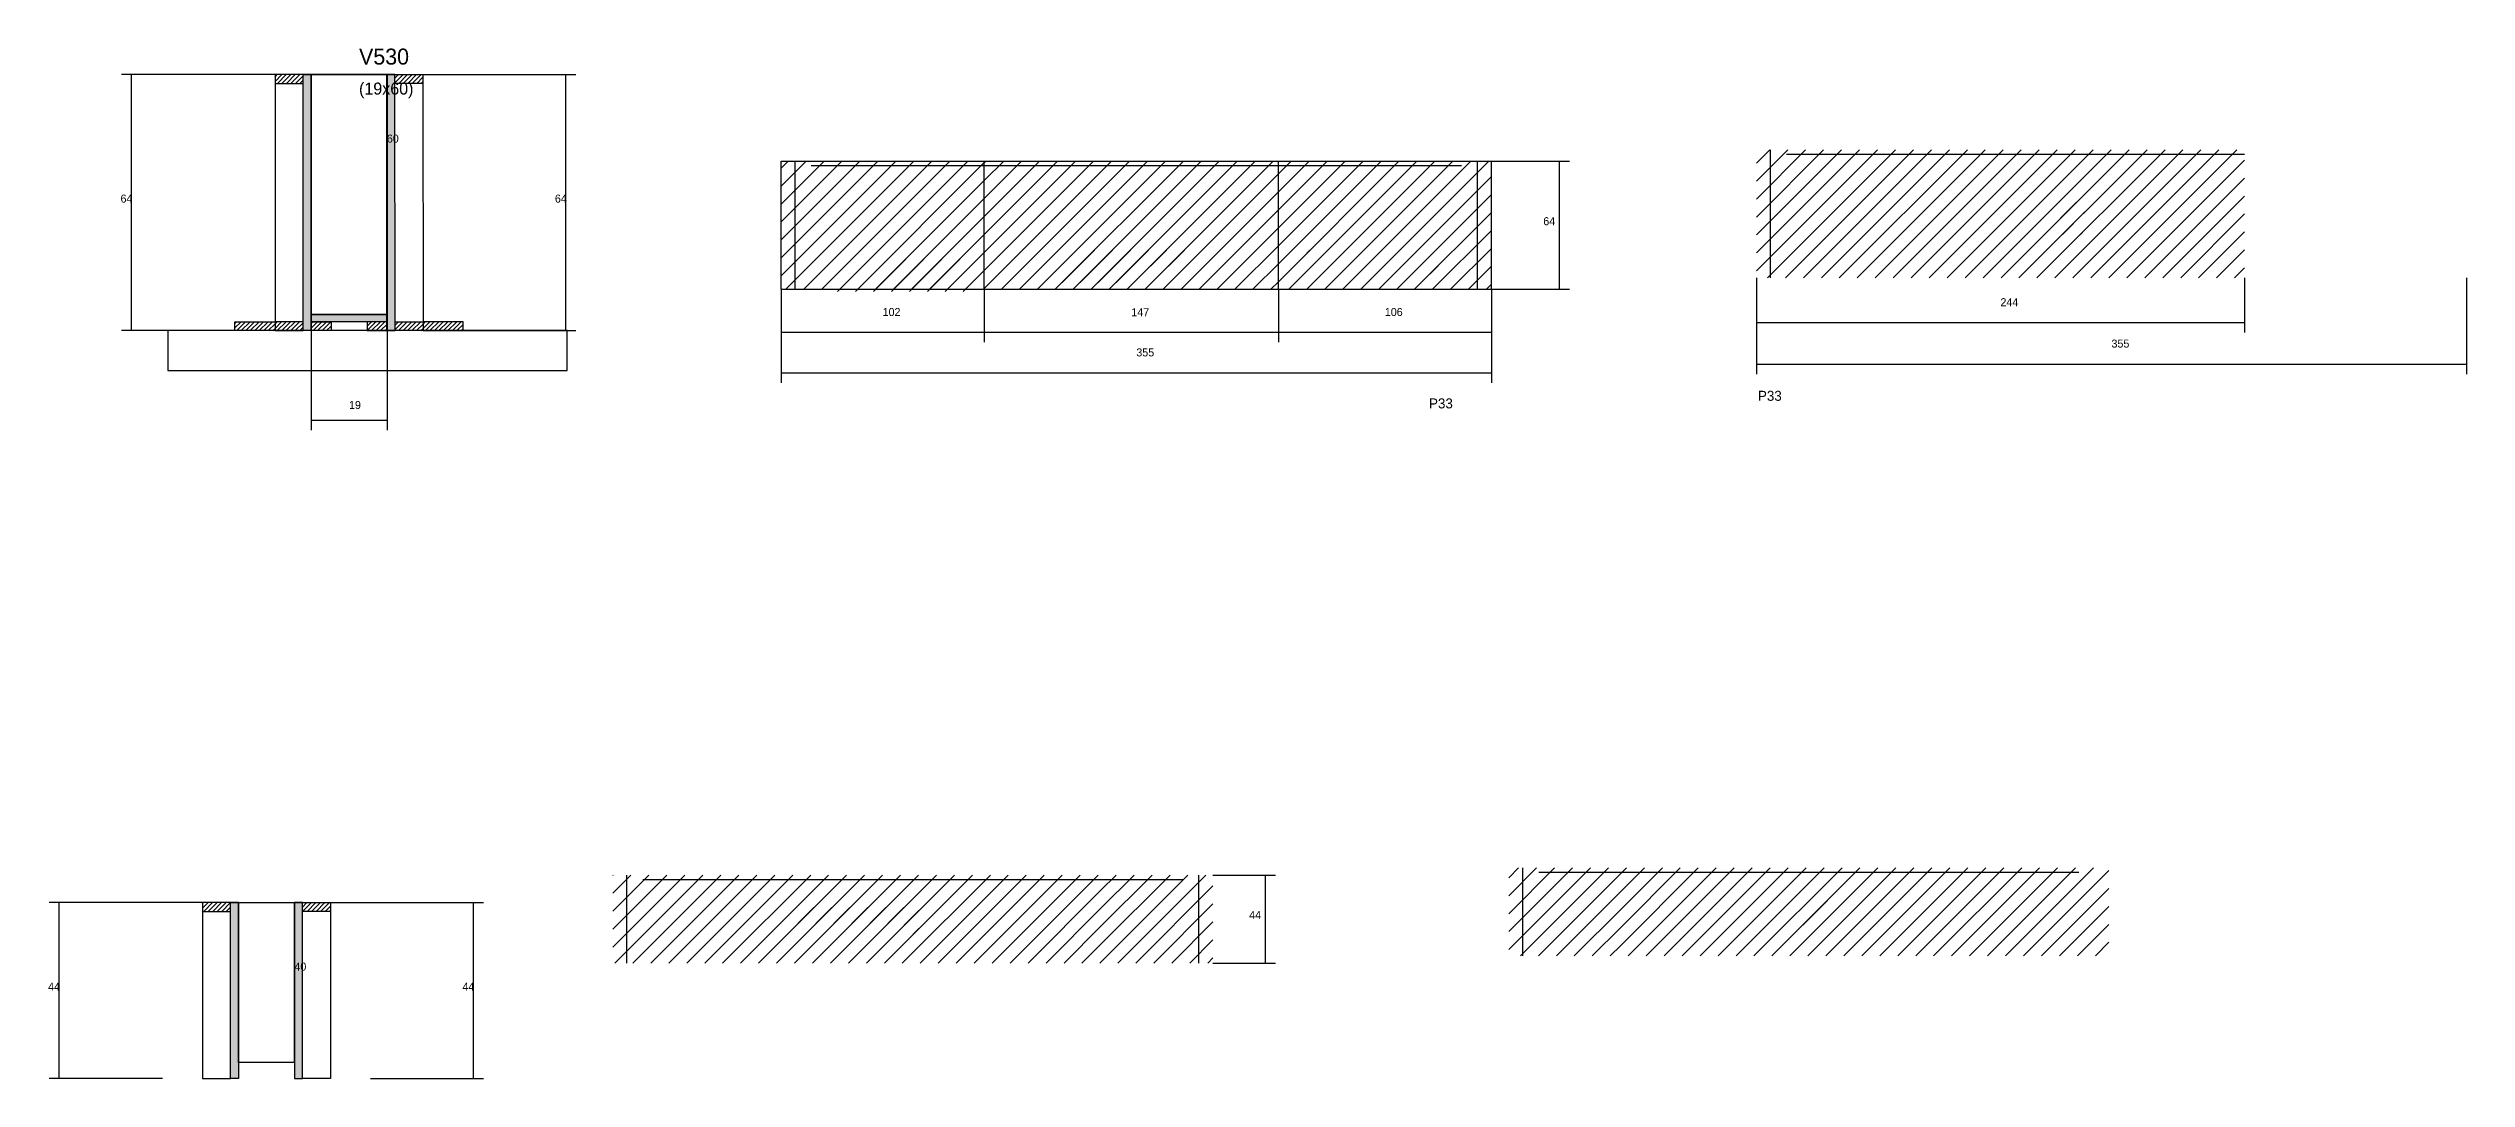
# Model space of a CAD drawing. Header units: metres. Extents: x -19688 to -17003, y 2004 to 2528.
# Drawn here: x -18211 to -17003, y 2004 to 2519 of the extents above; entities that cross this region are included whole.
import ezdxf

# ---------------------------------------------------------------- set-up
doc = ezdxf.new("R2010")
doc.units = ezdxf.units.M
for name, color, linetype in [('CONCRETO', 251, 'Continuous'), ('COTA', 241, 'Continuous'), ('Cota Seção (2x)', 4, 'Continuous'), ('Hachura', 253, 'Continuous'), ('Madeira', 126, 'Continuous'), ('NOMENCLATURA', 7, 'Continuous'), ('Painéis', 200, 'Continuous'), ('SARR_2.2x7', 40, 'Continuous'), ('Texto Seção', 7, 'Continuous')]:
    doc.layers.add(name, color=color, linetype=linetype)

msp = doc.modelspace()

# ---------------------------------------------------------------- hatches: boundary and pattern name
at = {"layer": 'Hachura'}
h = msp.add_hatch(dxfattribs=at)
h.set_pattern_fill('ANSI31', scale=0.5)
h.paths.add_polyline_path([(-18084, 2501.7), (-18084, 2506.1), (-18084, 2506.1), (-18098, 2506.1), (-18098, 2506.1), (-18098, 2501.7), (-18098, 2501.7), (-18084, 2501.7)])
h = msp.add_hatch(color=8, dxfattribs=at)
h.dxf.hatch_style = 1
h.paths.add_polyline_path([(-18084, 2506.1), (-18080, 2506.1), (-18080, 2506.1), (-18080, 2378.1), (-18080, 2378.1), (-18084, 2378.1), (-18084, 2378.1), (-18084, 2506.1)])
h = msp.add_hatch(color=8, dxfattribs=at)
h.dxf.hatch_style = 1
h.paths.add_polyline_path([(-18038.1, 2506.1), (-18042.1, 2506.1), (-18042.1, 2506.1), (-18042, 2378.1), (-18042, 2378.1), (-18038, 2378.1), (-18038, 2378.1), (-18038.1, 2506.1)])
h = msp.add_hatch(dxfattribs=at)
h.set_pattern_fill('ANSI31', scale=0.5)
h.paths.add_polyline_path([(-18038.1, 2501.7), (-18038.1, 2506.1), (-18038.1, 2506.1), (-18024.1, 2506.1), (-18024.1, 2506.1), (-18024.1, 2501.7), (-18024.1, 2501.7), (-18038.1, 2501.7)])
h = msp.add_hatch(dxfattribs=at)
h.set_pattern_fill('ANSI31', scale=2)
h.paths.add_polyline_path([(-17113.6, 2468.5), (-17357.6, 2468.5), (-17357.6, 2404.5), (-17113.6, 2404.5)])
h = msp.add_hatch(dxfattribs=at)
h.set_pattern_fill('ANSI31', scale=2)
h.paths.add_polyline_path([(-17845, 2462.8), (-17845, 2398.8), (-17743.5, 2398.8), (-17743.5, 2462.8)])
h = msp.add_hatch(dxfattribs=at)
h.set_pattern_fill('ANSI31', scale=2)
h.paths.add_polyline_path([(-17716.5, 2462.8), (-17743.5, 2462.8), (-17743.5, 2398.8), (-17596.5, 2398.8), (-17596.5, 2462.8), (-17623.5, 2462.8), (-17649, 2462.8)])
h = msp.add_hatch(dxfattribs=at)
h.set_pattern_fill('ANSI31', scale=2)
h.paths.add_polyline_path([(-17490, 2462.8), (-17596.5, 2462.8), (-17596.5, 2398.8), (-17490, 2398.8)])
h = msp.add_hatch(dxfattribs=at)
h.set_pattern_fill('ANSI31', scale=2)
h.paths.add_polyline_path([(-17261.9, 2426.2), (-17261.9, 2442.3), (-17261.9, 2442.3), (-17193.4, 2442.3), (-17193.4, 2442.3), (-17193.4, 2426.2), (-17193.4, 2426.2), (-17261.9, 2426.2)])
h = msp.add_hatch(dxfattribs=at)
h.set_pattern_fill('ANSI31', scale=2)
h.paths.add_polyline_path([(-17707.3, 2402.2), (-17707.3, 2418.4), (-17707.3, 2418.4), (-17639.3, 2418.4), (-17639.3, 2418.4), (-17639.3, 2402.2), (-17639.3, 2402.2), (-17707.3, 2402.2)])
h = msp.add_hatch(dxfattribs=at)
h.set_pattern_fill('ANSI31', scale=2)
h.paths.add_polyline_path([(-17587.2, 2402.3), (-17519.5, 2402.3), (-17519.5, 2402.3), (-17514, 2418.3), (-17514, 2418.3), (-17581.7, 2418.3), (-17581.7, 2418.3), (-17587.2, 2402.3)])
h = msp.add_hatch(dxfattribs=at)
h.set_pattern_fill('ANSI31', scale=2)
h.paths.add_polyline_path([(-17817.6, 2397.7), (-17817.6, 2413.9), (-17817.6, 2413.9), (-17749.5, 2413.9), (-17749.5, 2413.9), (-17749.5, 2397.7), (-17749.5, 2397.7), (-17817.6, 2397.7)])
h = msp.add_hatch(dxfattribs=at)
h.set_pattern_fill('ANSI31', scale=0.5)
h.paths.add_polyline_path([(-18118, 2378.1), (-18118, 2382.5), (-18118, 2382.5), (-18098, 2382.5), (-18098, 2382.5), (-18098, 2378.1), (-18098, 2378.1), (-18118, 2378.1)])
h = msp.add_hatch(dxfattribs=at)
h.set_pattern_fill('ANSI31', scale=0.5)
h.paths.add_polyline_path([(-18084, 2378.1), (-18084, 2382.5), (-18084, 2382.5), (-18098, 2382.5), (-18098, 2382.5), (-18098, 2378.1), (-18098, 2378.1), (-18084, 2378.1)])
h = msp.add_hatch(color=8, dxfattribs=at)
h.dxf.hatch_style = 1
h.paths.add_polyline_path([(-18080, 2382.5), (-18080, 2386.1), (-18080, 2386.1), (-18042, 2386.1), (-18042, 2386.1), (-18042, 2382.5), (-18042, 2382.5), (-18080, 2382.5)])
h = msp.add_hatch(dxfattribs=at)
h.set_pattern_fill('ANSI31', scale=0.5)
h.paths.add_polyline_path([(-18080, 2378.1), (-18080, 2382.5), (-18080, 2382.5), (-18070, 2382.5), (-18070, 2382.5), (-18070, 2378.1), (-18070, 2378.1), (-18080, 2378.1)])
h = msp.add_hatch(dxfattribs=at)
h.set_pattern_fill('ANSI31', scale=0.5)
h.paths.add_polyline_path([(-18042, 2378.1), (-18042, 2382.5), (-18042, 2382.5), (-18052, 2382.5), (-18052, 2382.5), (-18052, 2378.1), (-18052, 2378.1), (-18042, 2378.1)])
h = msp.add_hatch(dxfattribs=at)
h.set_pattern_fill('ANSI31', scale=0.5)
h.paths.add_polyline_path([(-18038, 2378.1), (-18038, 2382.5), (-18038, 2382.5), (-18024, 2382.5), (-18024, 2382.5), (-18024, 2378.1), (-18024, 2378.1), (-18038, 2378.1)])
h = msp.add_hatch(dxfattribs=at)
h.set_pattern_fill('ANSI31', scale=0.5)
h.paths.add_polyline_path([(-18004, 2378.1), (-18004, 2382.5), (-18004, 2382.5), (-18024, 2382.5), (-18024, 2382.5), (-18024, 2378.1), (-18024, 2378.1), (-18004, 2378.1)])
h = msp.add_hatch(dxfattribs=at)
h.set_pattern_fill('ANSI31', scale=2)
h.paths.add_polyline_path([(-17685.2, 2061.9), (-17685.2, 2105.9), (-17929.2, 2105.9), (-17929.2, 2061.9)])
h = msp.add_hatch(dxfattribs=at)
h.set_pattern_fill('ANSI31', scale=2)
h.paths.add_polyline_path([(-17629.2, 2061.9), (-17629.2, 2105.9), (-17685.2, 2105.9), (-17685.2, 2061.9)])
h = msp.add_hatch(dxfattribs=at)
h.set_pattern_fill('ANSI31', scale=2)
h.paths.add_polyline_path([(-17481.4, 2109.5), (-17481.4, 2065.5), (-17425.4, 2065.5), (-17425.4, 2109.5)])
h = msp.add_hatch(dxfattribs=at)
h.set_pattern_fill('ANSI31', scale=2)
h.paths.add_polyline_path([(-17181.4, 2065.5), (-17181.4, 2109.5), (-17425.4, 2109.5), (-17425.4, 2065.5)])
h = msp.add_hatch(dxfattribs=at)
h.set_pattern_fill('ANSI31', scale=0.5)
h.paths.add_polyline_path([(-18120.2, 2087.7), (-18120.2, 2092.1), (-18120.2, 2092.1), (-18134.2, 2092.1), (-18134.2, 2092.1), (-18134.2, 2087.7), (-18134.2, 2087.7), (-18120.2, 2087.7)])
h = msp.add_hatch(color=8, dxfattribs=at)
h.dxf.hatch_style = 1
h.paths.add_polyline_path([(-18120.2, 2092.1), (-18116.2, 2092.1), (-18116.2, 2092.1), (-18116.2, 2004.1), (-18116.2, 2004.1), (-18120.2, 2004.1), (-18120.2, 2004.1), (-18120.2, 2092.1)])
h = msp.add_hatch(color=8, dxfattribs=at)
h.dxf.hatch_style = 1
h.paths.add_polyline_path([(-18084.3, 2092.1), (-18088.3, 2092.1), (-18088.3, 2092.1), (-18088.2, 2004.1), (-18088.2, 2004.1), (-18084.2, 2004.1), (-18084.2, 2004.1), (-18084.3, 2092.1)])
h = msp.add_hatch(dxfattribs=at)
h.set_pattern_fill('ANSI31', scale=0.5)
h.paths.add_polyline_path([(-18084.3, 2087.7), (-18084.3, 2092.1), (-18084.3, 2092.1), (-18070.3, 2092.1), (-18070.3, 2092.1), (-18070.3, 2087.7), (-18070.3, 2087.7), (-18084.3, 2087.7)])
h = msp.add_hatch(dxfattribs=at)
h.set_pattern_fill('ANSI31', scale=2)
h.paths.add_polyline_path([(-17334.4, 2077), (-17334.4, 2093.2), (-17334.4, 2093.2), (-17265.9, 2093.2), (-17265.9, 2093.2), (-17265.9, 2077), (-17265.9, 2077), (-17334.4, 2077)])
h = msp.add_hatch(dxfattribs=at)
h.set_pattern_fill('ANSI31', scale=2)
h.paths.add_polyline_path([(-17844.8, 2073.4), (-17844.8, 2089.6), (-17844.8, 2089.6), (-17776.2, 2089.6), (-17776.2, 2089.6), (-17776.2, 2073.4), (-17776.2, 2073.4), (-17844.8, 2073.4)])

# ---------------------------------------------------------------- linework, layer by layer
at = {"layer": 'CONCRETO'}
for points in [[(-18080, 2506.1), (-18080, 2506.1), (-18080, 2506.1), (-18080, 2506.1), (-18042, 2506.1), (-18042, 2506.1), (-18042, 2506.1), (-18042, 2386.1), (-18080, 2386.1), (-18080, 2506.1)], [(-18080, 2386.1), (-18042, 2386.1), (-18042, 2506.1), (-18080, 2506.1)], [(-18116.2, 2092.1), (-18088.2, 2092.1), (-18088.2, 2012.1), (-18116.2, 2012.1), (-18116.2, 2092.1)]]:
    msp.add_lwpolyline(points, close=True, dxfattribs=at)
at = {"layer": 'COTA'}
for p, q in [((-18080, 2506.1), (-18174.7, 2506.1)), ((-18169.7, 2378.1), (-18169.7, 2506.1)), ((-18024.1, 2506.1), (-17947.6, 2506.1)), ((-17952.6, 2378.1), (-17952.6, 2506.1)), ((-17490, 2462.8), (-17451, 2462.8)), ((-17456, 2398.8), (-17456, 2462.8)), ((-17845, 2398.8), (-17845, 2372.3)), ((-17845, 2398.8), (-17845, 2352)), ((-17743.5, 2398.8), (-17743.5, 2372.3)), ((-17743.5, 2398.8), (-17743.5, 2372.3)), ((-17596.5, 2398.8), (-17596.5, 2372.3)), ((-17596.5, 2398.8), (-17596.5, 2372.3)), ((-17490, 2398.8), (-17451, 2398.8)), ((-17490, 2398.8), (-17490, 2372.3)), ((-17490, 2398.8), (-17490, 2352)), ((-17357.6, 2404.5), (-17357.6, 2377.2)), ((-17357.6, 2404.5), (-17357.6, 2356.4)), ((-17113.6, 2404.5), (-17113.6, 2377.2)), ((-17002.6, 2404.5), (-17002.6, 2356.4)), ((-18080, 2382.5), (-18080, 2328.4)), ((-18042, 2382.5), (-18042, 2328.4)), ((-17357.6, 2382.2), (-17113.6, 2382.2)), ((-18118, 2378.1), (-18174.7, 2378.1)), ((-18004, 2378.1), (-17947.6, 2378.1)), ((-17845, 2377.3), (-17743.5, 2377.3)), ((-17743.5, 2377.3), (-17596.5, 2377.3)), ((-17596.5, 2377.3), (-17490, 2377.3)), ((-17845, 2357), (-17490, 2357)), ((-17357.6, 2361.4), (-17002.6, 2361.4)), ((-18080, 2333.4), (-18042, 2333.4)), ((-17629.2, 2105.9), (-17598, 2105.9)), ((-17603, 2061.9), (-17603, 2105.9)), ((-18116.2, 2092.1), (-18210.9, 2092.1)), ((-18205.9, 2004.1), (-18205.9, 2092.1)), ((-18070.3, 2092.1), (-17993.8, 2092.1)), ((-17998.8, 2004.1), (-17998.8, 2092.1)), ((-17629.2, 2061.9), (-17598, 2061.9)), ((-18154.2, 2004.1), (-18210.9, 2004.1)), ((-18050.2, 2004.1), (-17993.8, 2004.1))]:
    msp.add_line(p, q, dxfattribs=at)
at = {"layer": 'Cota Seção (2x)'}
for p, q in [((-18042.1, 2386.1), (-18042.1, 2506.1)), ((-18042.1, 2506.1), (-18037.1, 2506.1)), ((-18042, 2386.1), (-18047.1, 2386.1)), ((-18088.3, 2012.1), (-18088.3, 2092.1)), ((-18088.3, 2092.1), (-18083.3, 2092.1)), ((-18088.2, 2012.1), (-18093.3, 2012.1))]:
    msp.add_line(p, q, dxfattribs=at)
at = {"layer": 'Madeira'}
for points in [[(-18084, 2501.7), (-18084, 2506.1), (-18098, 2506.1), (-18098, 2501.7)], [(-18084, 2506.1), (-18098, 2506.1), (-18098, 2378.1), (-18084, 2378.1)], [(-18038.1, 2501.7), (-18038.1, 2506.1), (-18024.1, 2506.1), (-18024.1, 2501.7)], [(-18038.1, 2506.1), (-18024.1, 2506.1), (-18024, 2378.1), (-18038, 2378.1)], [(-18118, 2378.1), (-18118, 2382.5), (-18098, 2382.5), (-18098, 2378.1)], [(-18084, 2378.1), (-18084, 2382.5), (-18098, 2382.5), (-18098, 2378.1)], [(-18080, 2378.1), (-18080, 2382.5), (-18070, 2382.5), (-18070, 2378.1)], [(-18042, 2378.1), (-18042, 2382.5), (-18052, 2382.5), (-18052, 2378.1)], [(-18038, 2378.1), (-18038, 2382.5), (-18024, 2382.5), (-18024, 2378.1)], [(-18004, 2378.1), (-18004, 2382.5), (-18024, 2382.5), (-18024, 2378.1)], [(-18151.5, 2358.1), (-17951.9, 2358.1), (-17951.9, 2378.1), (-18151.5, 2378.1)], [(-18120.2, 2087.7), (-18120.2, 2092.1), (-18134.2, 2092.1), (-18134.2, 2087.7)], [(-18120.2, 2092.1), (-18134.2, 2092.1), (-18134.2, 2004.1), (-18120.2, 2004.1)], [(-18084.3, 2087.7), (-18084.3, 2092.1), (-18070.3, 2092.1), (-18070.3, 2087.7)], [(-18084.3, 2092.1), (-18070.3, 2092.1), (-18070.2, 2004.1), (-18084.2, 2004.1)]]:
    msp.add_lwpolyline(points, close=True, dxfattribs=at)
at = {"layer": 'Painéis'}
for p, q in [((-18080, 2378.1), (-18080, 2506.1)), ((-18042.1, 2378.1), (-18042.1, 2506.1)), ((-17845, 2462.8), (-17743.5, 2462.8)), ((-17845, 2398.8), (-17845, 2462.8)), ((-17743.5, 2462.8), (-17716.5, 2462.8)), ((-17743.5, 2398.8), (-17743.5, 2462.8)), ((-17716.5, 2462.8), (-17649, 2462.8)), ((-17649, 2462.8), (-17623.5, 2462.8)), ((-17623.5, 2462.8), (-17596.5, 2462.8)), ((-17596.5, 2462.8), (-17490, 2462.8)), ((-17596.5, 2398.8), (-17596.5, 2462.8)), ((-17490, 2398.8), (-17490, 2462.8)), ((-17845, 2398.8), (-17490, 2398.8)), ((-18080, 2386.1), (-18042, 2386.1)), ((-18080, 2382.5), (-18080, 2386.1)), ((-18042, 2382.5), (-18042, 2386.1))]:
    msp.add_line(p, q, dxfattribs=at)
for points in [[(-18084, 2506.1), (-18080, 2506.1), (-18080, 2378.1), (-18084, 2378.1)], [(-18038.1, 2506.1), (-18042.1, 2506.1), (-18042, 2378.1), (-18038, 2378.1)], [(-18080, 2382.5), (-18080, 2386.1), (-18042, 2386.1), (-18042, 2382.5)], [(-18120.2, 2092.1), (-18116.2, 2092.1), (-18116.2, 2004.1), (-18120.2, 2004.1)], [(-18084.3, 2092.1), (-18088.3, 2092.1), (-18088.2, 2004.1), (-18084.2, 2004.1)]]:
    msp.add_lwpolyline(points, close=True, dxfattribs=at)
at = {"layer": 'SARR_2.2x7'}
for p, q in [((-17350.6, 2404.5), (-17350.6, 2468.5)), ((-17342.6, 2466.3), (-17113.6, 2466.3)), ((-17838, 2398.8), (-17838, 2462.8)), ((-17830, 2460.6), (-17743.5, 2460.6)), ((-17743.5, 2460.6), (-17596.5, 2460.6)), ((-17596.5, 2460.6), (-17505, 2460.6)), ((-17497, 2398.8), (-17497, 2462.8)), ((-17922.2, 2061.9), (-17922.2, 2105.9)), ((-17914.2, 2103.7), (-17644.2, 2103.7)), ((-17636.2, 2061.9), (-17636.2, 2105.9)), ((-17474.4, 2065.5), (-17474.4, 2109.5)), ((-17466.4, 2107.3), (-17196.4, 2107.3))]:
    msp.add_line(p, q, dxfattribs=at)

# ---------------------------------------------------------------- texts
at = {"layer": 'COTA'}
for s, p in [('64', (-18175.2, 2442.1)), ('64', (-17958.1, 2442.1)), ('64', (-17464.1, 2430.8)), ('244', (-17235.6, 2390.3)), ('102', (-17794.3, 2385.4)), ('147', (-17670, 2385.3)), ('106', (-17543.3, 2385.4)), ('355', (-17667.5, 2365.2)), ('355', (-17180.1, 2369.6)), ('19', (-18061, 2338.9)), ('44', (-17611.1, 2083.9)), ('44', (-18211.4, 2048.1)), ('44', (-18004.3, 2048.1))]:
    msp.add_text(s, height=4, dxfattribs=at).set_placement(p)
at = {"layer": 'Cota Seção (2x)'}
for s, p in [('60', (-18042.1, 2472.1)), ('40', (-18088.3, 2058.1))]:
    msp.add_text(s, height=4, dxfattribs=at).set_placement(p)
at = {"layer": 'NOMENCLATURA'}
for p in [(-17356.8, 2343), (-17521.2, 2339.2)]:
    msp.add_text('P33', height=5, dxfattribs=at).set_placement(p)
at = {"layer": 'Texto Seção'}
for s, height, p in [('V530', 8, (-18056, 2511.1)), ('(19x60)', 6, (-18056, 2496.1))]:
    msp.add_text(s, height=height, dxfattribs=at).set_placement(p)

doc.saveas('drawing.dxf')
